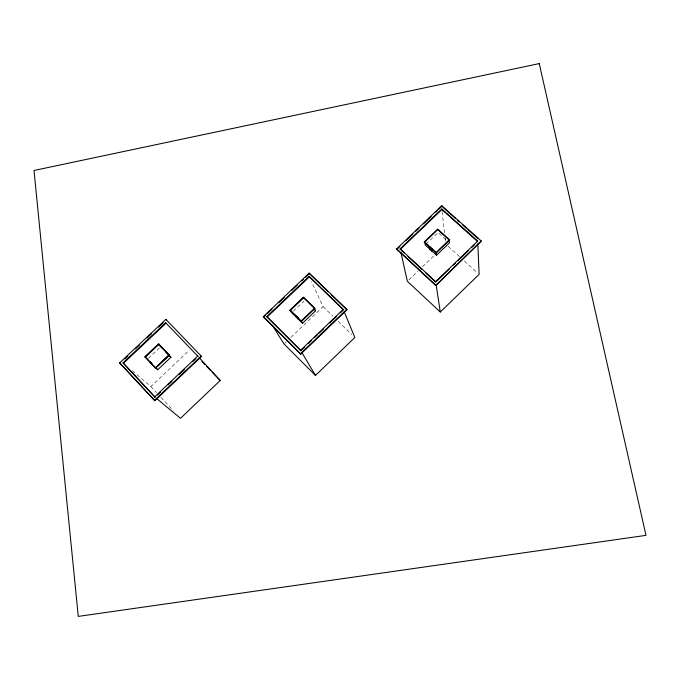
<?xml version="1.0" encoding="UTF-8"?>
<svg xmlns="http://www.w3.org/2000/svg" width="680" height="680" viewBox="0 0 680 680"><rect width="100%" height="100%" fill="white"/><g stroke="black" fill="none" stroke-linecap="round" stroke-linejoin="round"><path stroke-width="0.51" stroke-dasharray="3.4 2.55" d="M408.884 279.854L417.945 271.133M422.475 266.773L434.554 255.153M425.986 244.171L438.081 232.56L447.142 240.754M284.81 343.23L286.339 341.768M290.938 337.374L323.085 306.637L311.525 281.699M293.301 311.245L304.045 301.002M132.345 370.796L150.883 386.572L189.499 350.03M148.41 358.334L159.383 347.981M448.196 246.355L459.79 256.861M464.431 261.069L477.572 272.977M323.085 306.637L332.92 316.192M338.207 321.343L351.815 334.569M150.883 386.572L156.663 392.776M160.999 397.418L173.272 410.592M442.102 211.65L444.66 233.733M445.145 237.94L445.51 241.102"/><path stroke-width="1.02" d="M429.87 247.681L431.902 249.339L429.913 247.495M400.936 252.484L407.371 281.308L440.291 312.01L479.119 274.372L477.81 243.754M449.48 268.906L435.744 282.166L425.714 272.909M453.296 265.217L455.583 263.007M457.878 260.797L468.562 250.486M471.614 247.537L474.665 244.588M435.752 285.549L481.279 241L441.779 205.708L396.618 248.94L435.752 285.549L481.279 241M436.517 255.213L425.229 244.894L424.771 242.114L437.699 229.636L449.106 240.006L449.412 242.802L436.517 255.213L436.135 252.484L449.098 239.938M436.135 253.045L449.701 239.989L437.699 229.083L424.167 242.072L436.127 252.977M272.17 325.133L284.045 343.961L315.469 375.42L354.841 337.51L344.216 311.772M300.704 354.152L346.945 309.808L346.757 309.341L309.171 273.088L263.339 316.659L300.704 354.152L263.339 316.659M429.692 247.341L429.7 248.982L429.369 246.831M430.151 248.736C435.124 253.019 428.689 249.042 429.853 246.849M431.613 248.88L430.329 247.307M431.927 251.022L431.673 248.506L432.046 251.124M396.746 249.483L399.798 246.551M405.918 240.695L412.794 234.107M415.854 231.183L418.914 228.259M423.495 223.864L431.146 216.546M435.727 212.151L437.257 210.69M438.787 209.227L441.847 206.295L441.779 205.708M400.129 248.854L441.787 208.964L477.7 241.085L435.667 281.664L400.129 248.854L404.107 252.96M400.248 249.399L441.856 209.55L441.787 208.964M300.815 350.719L300.569 350.293L343.238 309.4L309.069 276.394L266.789 316.608L300.815 350.719L304.623 347.063M308.423 343.417L311.474 340.501M314.517 337.586L317.56 334.671M319.082 333.208L323.646 328.831M329.732 323L336.583 316.429M340.391 312.783L343.434 309.868L309.069 276.394M300.458 353.736L346.757 309.341M289.875 310.369L303.577 297.236L315.019 308.423L301.24 321.58L289.85 310.318L303.577 297.236M199.537 358.028L220.201 380.486L180.489 418.336L156.689 398.574M296.225 316.701L295.018 315.095L297.627 317.602L296.523 316.302M296.335 316.769L298.265 318.469M297.364 316.99L298.248 319.107M298.137 318.997L297.253 316.795L298.154 318.572M302.498 323.298L291.762 312.707L290.462 310.361L303.56 297.798L314.432 308.431L315.588 310.794L302.498 323.298L301.257 321.011L314.406 308.372M263.627 317.118L265.914 314.942M267.444 313.488L272.017 309.137M278.885 302.608L284.231 297.534M291.856 290.275L297.202 285.2M301.775 280.849L303.305 279.395M305.592 277.219L309.409 273.589L309.171 273.088M267.078 317.058L309.306 276.896M154.674 396.899L197.736 356.074L198.109 356.481L165.673 322.711L123.012 362.848L155.1 397.256L123.012 362.848M157.403 395.072L160.48 392.164M168.156 384.88L171.998 381.242M178.908 374.688L184.288 369.589M192.737 361.582L195.806 358.666M154.436 400.358L201.169 356.039L201.535 356.447L154.87 400.707L154.436 400.358L119.646 362.882L165.894 319.379L201.535 356.447M168.844 355.147L155.55 367.701L145.427 356.94L158.72 344.497L162.291 348.126M170.952 357.247L168.886 355.19L155.601 367.752L157.751 369.725L170.952 357.247L165.903 351.925M169.456 355.181L155.558 368.322L144.857 356.949L158.712 343.885L169.413 355.138M124.729 358.938L127.814 356.039M135.507 348.798L139.357 345.176M147.058 337.934L151.674 333.591M158.601 327.072L163.225 322.728M123.48 363.248L166.081 323.153L165.673 322.711M158.763 343.927L144.857 356.949M119.646 362.882L154.87 400.707M442.637 207L455.26 218.288M457.623 220.397L459.204 221.807M462.358 224.629L466.302 228.157M467.883 229.568L478.142 238.731M441.856 209.55L477.717 241.647M424.762 242.054L436.135 252.484M429.913 248.778L432.14 250.818M407.966 256.522L421.855 269.348M396.618 248.94L435.667 285.048M309.409 273.589L328.176 291.703M331.177 294.601L346.945 309.808M314.151 309.392L315.588 310.794M290.428 310.31L301.257 321.011M266.789 316.608L300.569 350.293M201.943 361.479L204.858 364.523M206.32 366.044L210.706 370.6M212.168 372.122L220.201 380.486M158.678 344.445L168.886 355.19M150.28 361.786L151.572 363.162M155.754 367.608L157.751 369.725M150.918 362.712L152.014 363.885M165.894 319.379L166.303 319.829M301.861 352.478L315.469 375.42M294.882 314.933L295.919 316.803M429.25 246.67L429.599 248.888M429.743 246.849L430.049 248.829M436.058 284.223L440.291 312.01M539.248 63.597L34 170.484L78.268 616.403L646 535.364L539.248 63.597"/></g></svg>
